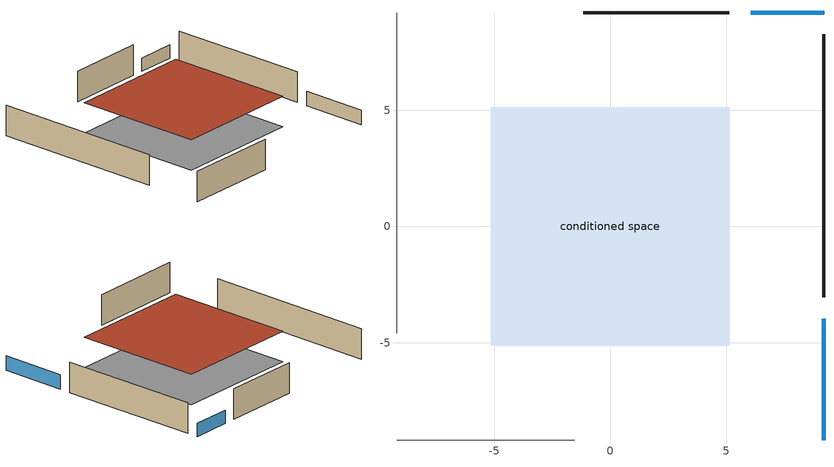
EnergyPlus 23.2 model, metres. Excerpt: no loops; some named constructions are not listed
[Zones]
conditioned space
 floor adiabatic (Floor1 construction): -5.14,-5.14 -5.14,5.14 5.14,5.14 5.14,-5.14 z0
 wall outside (AdiabaticWallConstruction): 9.2,9.2 6.05,9.2 z0:1.07; 9.2,-9.2 9.2,-3.97 z0:1.16
 wall outside (Wall1 construction): 5.12,9.2 -1.17,9.2 z0:2.44
 wall outside (Wall2 construction): 9.2,-3.04 9.2,8.27 z0:2.44
 wall adiabatic (Wall3 construction): -9.2,-9.2 -1.53,-9.2 z0:2.44
 wall adiabatic (Wall4 construction): -9.2,9.2 -9.2,-4.6 z0:2.44
 window (WindowConstruction): 9.2,9.2 6.05,9.2 z0:1.07
 window (WindowConstruction 1): 9.2,-9.2 9.2,-3.97 z0:1.16
 roof outside (Roof1 construction): -5.14,5.14 -5.14,-5.14 5.14,-5.14 5.14,5.14 z2.44
[Schedule:Day:Interval]
exterior lighting schedule weekday12: No, 05:00, 0.434959, 06:00, 0.349858, 07:00, 0.330947, 08:00, 0.321491, 09:00, 0.312035, 10:00, 0.264757, 11:00, 0.208024, 12:00, 0.141834, 13:00, 0.113467, 15:00, 0.104012, 16:00, 0.113467, 17:00, 0.179657, 18:00, 0.349858, 19:00, 0.463325, 20:00, 0.614615, 21:00, 0.860461, 22:00, 0.99284, 23:00, 0.860461, 24:00, 0.595704
exterior lighting schedule weekend11: No, 02:00, 0.343994, 04:00, 0.336516, 05:00, 0.343994, 06:00, 0.336516, 07:00, 0.329037, 08:00, 0.306603, 09:00, 0.269212, 10:00, 0.224344, 11:00, 0.179475, 12:00, 0.11965, 13:00, 0.0897375, 15:00, 0.0822593, 16:00, 0.0897375, 17:00, 0.142084, 18:00, 0.284169, 19:00, 0.35895, 20:00, 0.448687, 21:00, 0.620684, 22:00, 0.732856, 23:00, 0.63564, 24:00, 0.441209
exterior lighting schedule weekend12: No, 02:00, 0.434959, 04:00, 0.425503, 05:00, 0.434959, 06:00, 0.425503, 07:00, 0.416047, 08:00, 0.38768, 09:00, 0.340402, 10:00, 0.283669, 11:00, 0.226935, 12:00, 0.15129, 13:00, 0.113467, 15:00, 0.104012, 16:00, 0.113467, 17:00, 0.179657, 18:00, 0.359314, 19:00, 0.45387, 20:00, 0.567337, 21:00, 0.784816, 22:00, 0.926651, 23:00, 0.803728, 24:00, 0.557882
